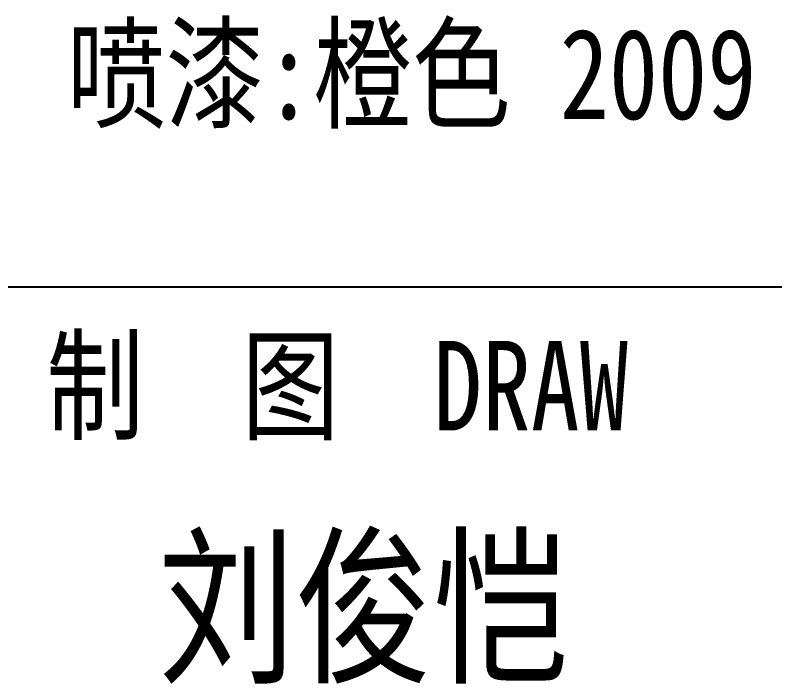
# Model space of a CAD drawing. Header units: millimetres. Extents: x -50143 to 104182, y -50696 to 54072.
# Drawn here: x -49290.68 to -49269.5, y 40760.54 to 40779.19 of the extents above; entities that cross this region are included whole.
import ezdxf
from ezdxf.enums import TextEntityAlignment as Align

# ---------------------------------------------------------------- set-up
doc = ezdxf.new("R2010")
doc.units = ezdxf.units.MM
doc.header["$LTSCALE"] = 0.5
doc.layers.add('图\\M+19E79\\M+195B6\\M+18E9A', color=7, linetype='Continuous')
doc.layers.add('表面处理', color=7, linetype='Continuous')
doc.layers.add('图框', color=7, linetype='Continuous', lineweight=18)
doc.styles.add('国标', font='simfang.ttf', dxfattribs={"width": 0.8})

# ---------------------------------------------------------------- blocks, each defined once
blk = doc.blocks.new('GZDEH零件A3图框V01版')
at = {"layer": '图\\M+19E79\\M+195B6\\M+18E9A', "color": 9}
blk.add_line((3181.99, -1815.961), (3092.49, -1815.961), dxfattribs=at)
at = {"layer": '图\\M+19E79\\M+195B6\\M+18E9A', "color": 9, "style": '国标', "width": 0.8}
blk.add_text('制  图', height=2.5, dxfattribs=at).set_placement((3119.431, -1819.96), align=Align.CENTER)
blk.add_text(' DRAW', height=2.5, dxfattribs=at).set_placement((3124.776, -1819.96))
blk = doc.blocks.new('DEH A3')
at = {"layer": '图框'}
blk.add_blockref('GZDEH零件A3图框V01版', (-2857.49, 1846.461), dxfattribs=at)

msp = doc.modelspace()

# ---------------------------------------------------------------- block references
at = {"layer": '图框'}
msp.add_blockref('DEH A3', (-49547.671, 40741.105), dxfattribs=at)

# ---------------------------------------------------------------- texts
at = {"layer": '图\\M+19E79\\M+195B6\\M+18E9A', "color": 3, "style": '国标', "width": 0.8}
msp.add_text('刘俊恺', height=3.5, dxfattribs=at).set_placement((-49286.693, 40760.921))
at = {"layer": '表面处理', "color": 3, "style": '国标', "width": 0.8}
msp.add_text('喷漆:橙色 2009 Traffic Orange ', height=2.52, dxfattribs=at).set_placement((-49268.653, 40776.294), align=Align.CENTER)

doc.saveas('drawing.dxf')
